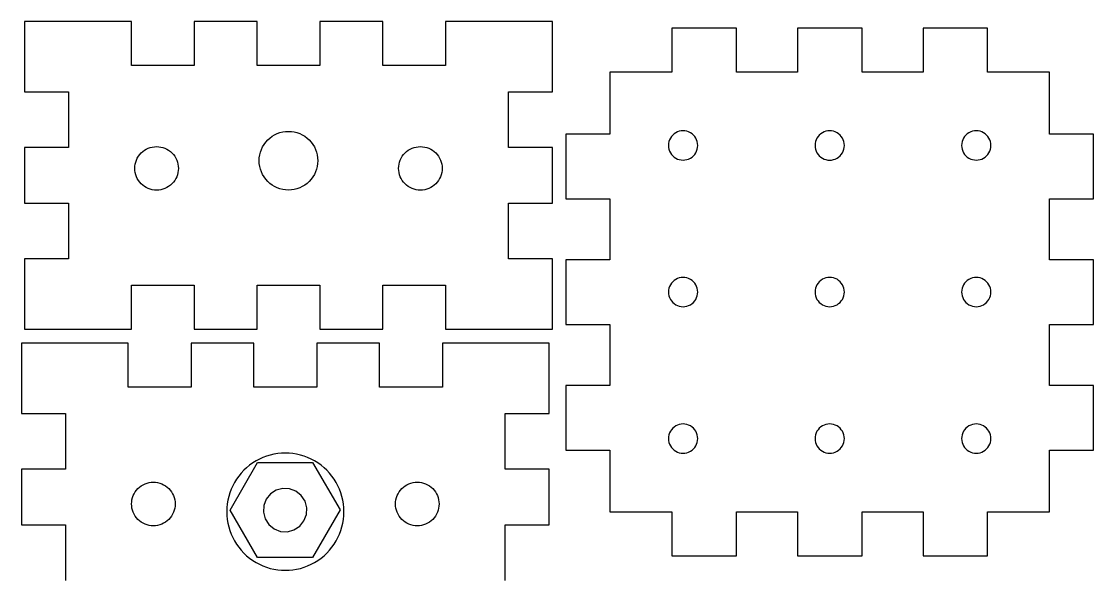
# Model space of a CAD drawing. Extents: x 67 to 159, y 20 to 129.
# Drawn here: x 68.1 to 159.2, y 82.2 to 129.2 of the extents above; entities that cross this region are included whole.
import ezdxf

# ---------------------------------------------------------------- set-up
doc = ezdxf.new("R2010")
doc.units = 0
doc.layers.add('Default', color=7, linetype='CONTINUOUS')

msp = doc.modelspace()

# ---------------------------------------------------------------- linework, layer by layer
at = {"layer": 'Default', "color": 7}
for points in [[(68.343754, 129.240403), (68.343754, 123.262696)], [(77.417046, 129.240403), (68.343754, 129.240403)], [(77.417046, 125.504336), (77.417046, 129.240403)], [(82.754328, 129.240403), (82.754328, 125.504336)], [(88.09154, 129.240403), (82.754328, 129.240403)], [(88.09154, 125.504336), (88.09154, 129.240403)], [(93.42878, 129.240403), (93.42878, 125.504336)], [(98.765994, 129.240403), (93.42878, 129.240403)], [(98.765994, 125.504336), (98.765994, 129.240403)], [(104.103279, 129.240403), (104.103279, 125.504336)], [(113.176568, 129.240403), (104.103279, 129.240403)], [(113.176568, 123.262696), (113.176568, 129.240403)], [(123.312761, 128.666767), (123.312761, 124.930697)], [(128.805714, 128.666767), (123.312761, 128.666767)], [(128.805714, 124.930697), (128.805714, 128.666767)], [(133.987261, 128.666767), (133.987261, 124.930697)], [(139.480171, 128.666767), (133.987261, 128.666767)], [(139.480171, 124.930697), (139.480171, 128.666767)], [(144.661712, 128.666767), (144.661712, 124.930697)], [(150.154665, 128.666767), (144.661712, 128.666767)], [(150.154665, 124.930697), (150.154665, 128.666767)], [(82.754328, 125.504336), (77.417046, 125.504336)], [(93.42878, 125.504336), (88.09154, 125.504336)], [(104.103279, 125.504336), (98.765994, 125.504336)], [(118.053375, 124.930697), (118.053375, 119.671311)], [(123.312761, 124.930697), (118.053375, 124.930697)], [(133.987261, 124.930697), (128.805714, 124.930697)], [(144.661712, 124.930697), (139.480171, 124.930697)], [(155.414051, 124.930697), (150.154665, 124.930697)], [(155.414051, 119.671311), (155.414051, 124.930697)], [(68.343754, 123.262696), (72.079823, 123.262696)], [(72.079823, 123.262696), (72.079823, 118.530343)], [(109.440499, 123.262696), (113.176568, 123.262696)], [(109.440499, 118.530343), (109.440499, 123.262696)], [(88.99896, 119.170717), (89.180065, 119.334854)], [(89.180065, 119.334854), (89.37639, 119.480498)], [(89.37639, 119.480498), (89.586048, 119.606154)], [(89.586048, 119.606154), (89.806996, 119.710639)], [(89.806996, 119.710639), (90.03714, 119.793019)], [(90.03714, 119.793019), (90.274246, 119.852362)], [(90.274246, 119.852362), (90.516026, 119.888227)], [(90.516026, 119.888224), (90.760163, 119.900247)], [(90.760163, 119.900247), (91.004288, 119.888224)], [(91.004288, 119.888227), (91.246067, 119.852362)], [(91.246067, 119.852362), (91.483171, 119.793019)], [(91.483171, 119.793019), (91.713314, 119.710639)], [(91.713314, 119.710639), (91.934263, 119.606154)], [(91.934263, 119.606154), (92.143921, 119.480498)], [(92.143921, 119.480498), (92.340251, 119.334854)], [(92.340251, 119.334854), (92.521351, 119.170717)], [(114.317306, 119.671311), (114.317306, 114.178358)], [(118.053375, 119.671311), (114.317306, 119.671311)], [(159.150121, 119.671311), (155.414051, 119.671311)], [(159.150121, 114.178358), (159.150121, 119.671311)], [(72.079823, 118.530343), (68.343754, 118.530343)], [(68.343754, 118.530343), (68.343754, 113.79799)], [(78.678715, 118.389415), (78.843038, 118.467128)], [(78.843038, 118.467128), (79.014215, 118.528399)], [(79.014215, 118.528399), (79.190556, 118.572547)], [(79.190556, 118.572533), (79.370385, 118.599259)], [(79.370385, 118.599231), (79.551958, 118.608149)], [(79.551958, 118.608149), (79.733531, 118.599231)], [(79.733531, 118.599259), (79.913361, 118.572533)], [(79.913361, 118.572547), (80.089702, 118.528399)], [(80.089702, 118.528399), (80.260878, 118.467128)], [(80.260878, 118.467128), (80.425202, 118.389415)], [(88.459035, 118.362666), (88.563548, 118.583655)], [(88.563548, 118.583655), (88.68921, 118.793309)], [(88.68921, 118.793309), (88.834803, 118.98964)], [(88.834803, 118.98964), (88.99896, 119.170717)], [(92.521351, 119.170717), (92.685508, 118.98964)], [(92.685508, 118.98964), (92.831106, 118.793309)], [(92.831106, 118.793309), (92.956771, 118.583655)], [(92.956771, 118.583655), (93.061276, 118.362666)], [(101.095121, 118.389415), (101.259447, 118.467128)], [(101.259447, 118.467128), (101.430621, 118.528399)], [(101.430621, 118.528399), (101.606962, 118.572547)], [(101.606962, 118.572533), (101.786791, 118.599259)], [(101.786791, 118.599231), (101.968364, 118.608149)], [(101.968364, 118.608149), (102.149937, 118.599231)], [(102.149937, 118.599259), (102.329767, 118.572533)], [(102.329767, 118.572547), (102.50611, 118.528399)], [(102.50611, 118.528399), (102.677284, 118.467128)], [(102.677284, 118.467128), (102.841608, 118.389415)], [(113.176568, 118.530343), (109.440499, 118.530343)], [(113.176568, 113.79799), (113.176568, 118.530343)], [(125.52551, 118.703919), (125.52551, 118.703919)], [(137.979068, 118.703919), (137.979068, 118.703919)], [(150.432629, 118.703919), (150.432629, 118.703919)], [(77.840467, 117.464616), (77.918239, 117.628939)], [(77.918239, 117.628939), (78.011702, 117.784859)], [(78.011702, 117.784859), (78.119985, 117.930878)], [(78.119985, 117.930878), (78.242029, 118.065563)], [(78.242029, 118.065563), (78.376779, 118.187669)], [(78.376779, 118.187669), (78.522795, 118.295952)], [(78.522795, 118.295952), (78.678715, 118.389415)], [(80.425202, 118.389415), (80.581121, 118.295952)], [(80.581121, 118.295952), (80.727137, 118.187669)], [(80.727137, 118.187669), (80.861825, 118.065563)], [(80.861825, 118.065563), (80.983931, 117.930878)], [(80.983931, 117.930878), (81.092214, 117.784859)], [(81.092214, 117.784859), (81.185678, 117.628939)], [(81.185678, 117.628939), (81.263388, 117.464616)], [(88.26945, 117.409534), (88.281444, 117.653685)], [(88.281441, 117.653685), (88.317309, 117.895408)], [(88.317309, 117.895408), (88.376694, 118.132525)], [(88.376694, 118.132525), (88.459035, 118.362666)], [(93.061276, 118.362666), (93.143622, 118.132525)], [(93.143622, 118.132525), (93.203008, 117.895408)], [(93.203008, 117.895408), (93.238875, 117.653685)], [(93.238878, 117.653685), (93.250872, 117.409534)], [(100.256873, 117.464616), (100.334645, 117.628939)], [(100.334645, 117.628939), (100.428108, 117.784859)], [(100.428108, 117.784859), (100.536391, 117.930878)], [(100.536391, 117.930878), (100.658438, 118.065563)], [(100.658438, 118.065563), (100.793185, 118.187669)], [(100.793185, 118.187669), (100.939204, 118.295952)], [(100.939204, 118.295952), (101.095121, 118.389415)], [(102.841608, 118.389415), (102.997527, 118.295952)], [(102.997527, 118.295952), (103.143546, 118.187669)], [(103.143546, 118.187669), (103.278231, 118.065563)], [(103.278231, 118.065563), (103.400337, 117.930878)], [(103.400337, 117.930878), (103.50862, 117.784859)], [(103.50862, 117.784859), (103.602086, 117.628939)], [(103.602086, 117.628939), (103.679796, 117.464616)], [(77.699505, 116.755696), (77.708423, 116.937269)], [(77.708423, 116.574123), (77.699505, 116.755696)], [(77.708395, 116.937269), (77.735122, 117.117098)], [(77.735107, 117.117098), (77.779255, 117.293442)], [(77.779255, 117.293442), (77.840467, 117.464616)], [(81.263388, 117.464616), (81.324661, 117.293442)], [(81.324661, 117.293442), (81.368809, 117.117098)], [(81.368823, 117.117098), (81.395521, 116.937269)], [(81.395521, 116.937269), (81.404439, 116.755696)], [(81.404439, 116.755696), (81.395521, 116.574123)], [(88.281444, 117.165381), (88.26945, 117.409534)], [(88.317309, 116.923596), (88.281441, 117.165381)], [(88.376694, 116.686543), (88.317309, 116.923596)], [(88.459035, 116.456399), (88.376694, 116.686543)], [(93.143622, 116.686543), (93.061276, 116.456399)], [(93.203008, 116.923596), (93.143622, 116.686543)], [(93.238875, 117.165381), (93.203008, 116.923596)], [(93.250872, 117.409534), (93.238878, 117.165381)], [(100.115908, 116.755696), (100.124798, 116.937269)], [(100.124798, 116.574123), (100.115908, 116.755696)], [(100.124801, 116.937269), (100.151527, 117.117098)], [(100.151516, 117.117098), (100.195664, 117.293442)], [(100.195664, 117.293442), (100.256873, 117.464616)], [(103.679796, 117.464616), (103.741067, 117.293442)], [(103.741067, 117.293442), (103.785215, 117.117098)], [(103.785201, 117.117098), (103.811927, 116.937269)], [(103.811927, 116.937269), (103.820817, 116.755696)], [(103.820817, 116.755696), (103.811927, 116.574123)], [(77.735122, 116.394293), (77.708395, 116.574123)], [(77.779255, 116.217953), (77.735107, 116.394293)], [(77.840467, 116.046776), (77.779255, 116.217953)], [(77.918239, 115.882452), (77.840467, 116.046776)], [(78.011702, 115.726533), (77.918239, 115.882452)], [(78.119985, 115.580517), (78.011702, 115.726533)], [(81.092214, 115.726533), (80.983931, 115.580517)], [(81.185678, 115.882452), (81.092214, 115.726533)], [(81.263388, 116.046776), (81.185678, 115.882452)], [(81.324661, 116.217953), (81.263388, 116.046776)], [(81.368809, 116.394293), (81.324661, 116.217953)], [(81.395521, 116.574123), (81.368823, 116.394293)], [(88.563548, 116.235411), (88.459035, 116.456399)], [(88.68921, 116.025756), (88.563548, 116.235411)], [(88.834803, 115.829426), (88.68921, 116.025756)], [(88.99896, 115.648352), (88.834803, 115.829426)], [(92.685508, 115.829426), (92.521351, 115.648352)], [(92.831106, 116.025756), (92.685508, 115.829426)], [(92.956771, 116.235411), (92.831106, 116.025756)], [(93.061276, 116.456399), (92.956771, 116.235411)], [(100.151527, 116.394293), (100.124801, 116.574123)], [(100.195664, 116.217953), (100.151516, 116.394293)], [(100.256873, 116.046776), (100.195664, 116.217953)], [(100.334645, 115.882452), (100.256873, 116.046776)], [(100.428108, 115.726533), (100.334645, 115.882452)], [(100.536391, 115.580517), (100.428108, 115.726533)], [(103.50862, 115.726533), (103.400337, 115.580517)], [(103.602086, 115.882452), (103.50862, 115.726533)], [(103.679796, 116.046776), (103.602086, 115.882452)], [(103.741067, 116.217953), (103.679796, 116.046776)], [(103.785215, 116.394293), (103.741067, 116.217953)], [(103.811927, 116.574123), (103.785201, 116.394293)], [(78.242029, 115.44577), (78.119985, 115.580517)], [(78.376779, 115.323723), (78.242029, 115.44577)], [(78.522795, 115.21544), (78.376779, 115.323723)], [(78.678715, 115.121976), (78.522795, 115.21544)], [(78.843038, 115.044204), (78.678715, 115.121976)], [(79.014215, 114.982993), (78.843038, 115.044204)], [(79.190556, 114.938845), (79.014215, 114.982993)], [(79.370385, 114.912133), (79.190556, 114.938859)], [(79.551958, 114.903243), (79.370385, 114.912133)], [(79.733531, 114.912133), (79.551958, 114.903243)], [(79.913361, 114.938859), (79.733531, 114.912133)], [(80.089702, 114.982993), (79.913361, 114.938845)], [(80.260878, 115.044204), (80.089702, 114.982993)], [(80.425202, 115.121976), (80.260878, 115.044204)], [(80.581121, 115.21544), (80.425202, 115.121976)], [(80.727137, 115.323723), (80.581121, 115.21544)], [(80.861825, 115.44577), (80.727137, 115.323723)], [(80.983931, 115.580517), (80.861825, 115.44577)], [(89.180065, 115.484152), (88.99896, 115.648352)], [(89.37639, 115.338568), (89.180065, 115.484152)], [(89.586048, 115.212914), (89.37639, 115.338568)], [(89.806996, 115.108427), (89.586048, 115.212914)], [(90.03714, 115.026046), (89.806996, 115.108427)], [(90.274246, 114.966706), (90.03714, 115.026046)], [(90.516026, 114.930839), (90.274246, 114.966706)], [(90.760163, 114.918822), (90.516026, 114.930844)], [(91.004288, 114.930844), (90.760163, 114.918822)], [(91.246067, 114.966706), (91.004288, 114.930839)], [(91.483171, 115.026046), (91.246067, 114.966706)], [(91.713314, 115.108427), (91.483171, 115.026046)], [(91.934263, 115.212914), (91.713314, 115.108427)], [(92.143921, 115.338568), (91.934263, 115.212914)], [(92.340251, 115.484152), (92.143921, 115.338568)], [(92.521351, 115.648352), (92.340251, 115.484152)], [(100.658438, 115.44577), (100.536391, 115.580517)], [(100.793185, 115.323723), (100.658438, 115.44577)], [(100.939204, 115.21544), (100.793185, 115.323723)], [(101.095121, 115.121976), (100.939204, 115.21544)], [(101.259447, 115.044204), (101.095121, 115.121976)], [(101.430621, 114.982993), (101.259447, 115.044204)], [(101.606962, 114.938845), (101.430621, 114.982993)], [(101.786791, 114.912133), (101.606962, 114.938859)], [(101.968364, 114.903243), (101.786791, 114.912133)], [(102.149937, 114.912133), (101.968364, 114.903243)], [(102.329767, 114.938859), (102.149937, 114.912133)], [(102.50611, 114.982993), (102.329767, 114.938845)], [(102.677284, 115.044204), (102.50611, 114.982993)], [(102.841608, 115.121976), (102.677284, 115.044204)], [(102.997527, 115.21544), (102.841608, 115.121976)], [(103.143546, 115.323723), (102.997527, 115.21544)], [(103.278231, 115.44577), (103.143546, 115.323723)], [(103.400337, 115.580517), (103.278231, 115.44577)], [(114.317306, 114.178358), (118.053375, 114.178358)], [(118.053375, 114.178358), (118.053375, 108.996817)], [(155.414051, 114.178358), (159.150121, 114.178358)], [(155.414051, 108.996812), (155.414051, 114.178358)], [(68.343754, 113.79799), (72.079823, 113.79799)], [(72.079823, 113.79799), (72.079823, 109.065637)], [(109.440499, 113.79799), (113.176568, 113.79799)], [(109.440499, 109.065637), (109.440499, 113.79799)], [(68.343754, 109.065637), (68.343754, 103.087928)], [(72.079823, 109.065637), (68.343754, 109.065637)], [(113.176568, 109.065637), (109.440499, 109.065637)], [(113.176568, 103.087928), (113.176568, 109.065637)], [(114.317306, 108.996817), (114.317306, 103.503907)], [(118.053375, 108.996817), (114.317306, 108.996817)], [(159.150121, 108.996812), (155.414051, 108.996812)], [(159.150121, 103.503901), (159.150121, 108.996812)], [(77.417046, 106.823997), (82.754328, 106.823997)], [(77.417046, 103.087928), (77.417046, 106.823997)], [(82.754328, 106.823997), (82.754328, 103.087928)], [(88.091543, 106.823997), (93.428782, 106.823997)], [(88.091545, 103.087928), (88.091543, 106.823997)], [(93.428782, 106.823997), (93.428785, 103.087928)], [(98.765994, 106.823997), (104.103279, 106.823997)], [(98.765994, 103.087928), (98.765994, 106.823997)], [(104.103279, 106.823997), (104.103279, 103.087928)], [(125.52551, 106.250361), (125.52551, 106.250361)], [(137.979068, 106.250361), (137.979068, 106.250361)], [(150.432629, 106.250361), (150.432629, 106.250361)], [(68.343754, 103.087928), (77.417046, 103.087928)], [(82.754328, 103.087928), (88.091545, 103.087928)], [(93.428785, 103.087928), (98.765994, 103.087928)], [(104.103279, 103.087928), (113.176568, 103.087928)], [(114.317306, 103.503907), (118.053375, 103.503907)], [(118.053375, 103.503907), (118.053375, 98.32236)], [(155.414051, 103.503901), (159.150121, 103.503901)], [(155.414051, 98.32236), (155.414051, 103.503901)], [(68.075914, 101.910536), (68.075914, 95.93283)], [(77.149206, 101.910536), (68.075914, 101.910536)], [(77.149206, 98.17447), (77.149206, 101.910536)], [(82.486489, 101.910536), (82.486489, 98.17447)], [(87.823698, 101.910536), (82.486489, 101.910536)], [(87.823698, 98.17447), (87.823698, 101.910536)], [(93.16094, 101.910536), (93.16094, 98.17447)], [(98.498155, 101.910536), (93.16094, 101.910536)], [(98.498155, 98.17447), (98.498155, 101.910536)], [(103.83544, 101.910536), (103.83544, 98.17447)], [(112.908729, 101.910536), (103.83544, 101.910536)], [(112.908729, 95.93283), (112.908729, 101.910536)], [(82.486489, 98.17447), (77.149206, 98.17447)], [(93.16094, 98.17447), (87.823698, 98.17447)], [(103.83544, 98.17447), (98.498155, 98.17447)], [(114.317306, 98.32236), (114.317306, 92.829407)], [(118.053375, 98.32236), (114.317306, 98.32236)], [(159.150121, 98.32236), (155.414051, 98.32236)], [(159.150121, 92.829407), (159.150121, 98.32236)], [(68.075914, 95.93283), (71.811983, 95.93283)], [(71.811983, 95.93283), (71.811983, 91.200477)], [(109.172663, 95.93283), (112.908729, 95.93283)], [(109.172663, 91.200477), (109.172663, 95.93283)], [(125.52551, 93.7968), (125.52551, 93.7968)], [(137.979068, 93.7968), (137.979068, 93.7968)], [(150.432629, 93.7968), (150.432629, 93.7968)], [(114.317306, 92.829407), (118.053375, 92.829407)], [(118.053375, 92.829407), (118.053375, 87.570021)], [(155.414051, 92.829407), (159.150121, 92.829407)], [(155.414051, 87.570021), (155.414051, 92.829407)], [(71.811983, 91.200477), (68.075914, 91.200477)], [(68.075914, 91.200477), (68.075914, 86.468115)], [(85.802385, 87.726572), (88.134887, 91.772405)], [(88.134887, 91.772414), (92.804976, 91.775321)], [(92.804976, 91.775329), (95.14255, 87.732386)], [(112.908729, 91.200477), (109.172663, 91.200477)], [(112.908729, 86.468115), (112.908729, 91.200477)], [(77.650399, 89.115896), (77.743863, 89.271795)], [(77.743863, 89.271795), (77.852146, 89.417817)], [(77.852146, 89.417817), (77.97419, 89.552578)], [(77.97419, 89.552578), (78.10894, 89.674611)], [(78.10894, 89.674611), (78.254956, 89.7829)], [(78.254956, 89.7829), (78.410875, 89.876372)], [(78.410875, 89.876372), (78.575199, 89.954124)], [(78.575199, 89.954124), (78.746375, 90.015338)], [(78.746375, 90.015338), (78.922716, 90.059506)], [(78.922716, 90.059393), (79.102545, 90.086204)], [(79.102545, 90.085978), (79.284119, 90.095009)], [(79.284119, 90.095009), (79.465692, 90.085978)], [(79.465692, 90.086204), (79.645521, 90.059393)], [(79.645521, 90.059506), (79.821865, 90.015338)], [(79.821865, 90.015338), (79.993038, 89.954124)], [(79.993038, 89.954124), (80.157362, 89.876372)], [(80.157362, 89.876372), (80.313282, 89.7829)], [(80.313282, 89.7829), (80.459298, 89.674611)], [(80.459298, 89.674611), (80.593986, 89.552578)], [(80.593986, 89.552578), (80.716092, 89.417817)], [(80.716092, 89.417817), (80.824375, 89.271795)], [(80.824375, 89.271795), (80.917838, 89.115896)], [(89.717967, 89.421204), (89.232065, 89.105228)], [(90.277665, 89.571572), (89.717967, 89.421204)], [(90.856506, 89.541571), (90.277665, 89.571572)], [(91.397703, 89.334223), (90.856506, 89.541571)], [(91.848339, 88.969761), (91.397703, 89.334223)], [(100.066805, 89.115896), (100.160269, 89.271795)], [(100.160269, 89.271795), (100.268555, 89.417817)], [(100.268555, 89.417817), (100.390599, 89.552578)], [(100.390599, 89.552578), (100.525346, 89.674611)], [(100.525346, 89.674611), (100.671365, 89.7829)], [(100.671365, 89.7829), (100.827281, 89.876372)], [(100.827281, 89.876372), (100.991608, 89.954124)], [(100.991608, 89.954124), (101.162781, 90.015338)], [(101.162781, 90.015338), (101.339122, 90.059506)], [(101.339122, 90.059393), (101.518954, 90.086204)], [(101.518954, 90.085978), (101.700525, 90.095009)], [(101.700525, 90.095009), (101.882098, 90.085978)], [(101.882098, 90.086204), (102.061927, 90.059393)], [(102.061927, 90.059506), (102.238271, 90.015338)], [(102.238271, 90.015338), (102.409444, 89.954124)], [(102.409444, 89.954124), (102.573768, 89.876372)], [(102.573768, 89.876372), (102.729688, 89.7829)], [(102.729688, 89.7829), (102.875707, 89.674611)], [(102.875707, 89.674611), (103.010391, 89.552578)], [(103.010391, 89.552578), (103.132498, 89.417817)], [(103.132498, 89.417817), (103.240781, 89.271795)], [(103.240781, 89.271795), (103.334247, 89.115896)], [(77.431638, 88.242644), (77.440556, 88.424225)], [(77.440556, 88.424225), (77.467254, 88.604057)], [(77.467268, 88.604057), (77.511416, 88.78039)], [(77.511416, 88.78039), (77.572627, 88.951558)], [(77.572627, 88.951558), (77.650399, 89.115896)], [(80.917838, 89.115896), (80.995548, 88.951558)], [(80.995548, 88.951558), (81.056821, 88.78039)], [(81.056821, 88.78039), (81.10097, 88.604057)], [(81.100955, 88.604057), (81.127682, 88.424225)], [(81.127654, 88.424225), (81.136572, 88.242644)], [(88.867615, 88.654575), (88.660249, 88.113386)], [(89.232065, 89.105228), (88.867615, 88.654575)], [(92.164335, 88.483859), (91.848339, 88.969761)], [(92.31466, 87.924156), (92.164335, 88.483859)], [(99.848072, 88.242644), (99.85699, 88.424225)], [(99.856965, 88.424225), (99.883691, 88.604057)], [(99.883677, 88.604057), (99.927825, 88.78039)], [(99.927825, 88.78039), (99.989033, 88.951558)], [(99.989033, 88.951558), (100.066805, 89.115896)], [(103.334247, 89.115896), (103.411957, 88.951558)], [(103.411957, 88.951558), (103.473227, 88.78039)], [(103.473227, 88.78039), (103.517375, 88.604057)], [(103.517361, 88.604057), (103.544088, 88.424225)], [(103.54406, 88.424225), (103.552978, 88.242644)], [(77.440556, 88.061062), (77.431638, 88.242644)], [(77.467254, 87.88123), (77.440556, 88.061062)], [(77.511416, 87.704897), (77.467268, 87.88123)], [(77.572627, 87.53373), (77.511416, 87.704897)], [(77.650399, 87.369392), (77.572627, 87.53373)], [(80.995548, 87.53373), (80.917838, 87.369392)], [(81.056821, 87.704897), (80.995548, 87.53373)], [(81.10097, 87.88123), (81.056821, 87.704897)], [(81.127682, 88.061062), (81.100955, 87.88123)], [(81.136572, 88.242644), (81.127654, 88.061062)], [(88.139967, 83.683598), (85.802394, 87.726572)], [(88.660249, 88.113386), (88.630292, 87.534576)], [(88.630292, 87.534576), (88.780617, 86.974845)], [(92.284702, 87.345318), (92.31466, 87.924156)], [(95.142558, 87.732386), (92.810056, 83.686533)], [(95.473746, 87.588961), (95.473746, 87.588961)], [(99.85699, 88.061062), (99.848072, 88.242644)], [(99.883691, 87.88123), (99.856965, 88.061062)], [(99.927825, 87.704897), (99.883677, 87.88123)], [(99.989033, 87.53373), (99.927825, 87.704897)], [(100.066805, 87.369392), (99.989033, 87.53373)], [(103.411957, 87.53373), (103.334247, 87.369392)], [(103.473227, 87.704897), (103.411957, 87.53373)], [(103.517375, 87.88123), (103.473227, 87.704897)], [(103.544088, 88.061062), (103.517361, 87.88123)], [(103.552978, 88.242644), (103.54406, 88.061062)], [(118.053375, 87.570021), (123.312761, 87.570021)], [(123.312761, 87.570021), (123.312761, 83.833952)], [(128.805714, 87.570021), (133.987255, 87.570021)], [(128.805714, 83.833952), (128.805714, 87.570021)], [(133.987255, 87.570021), (133.987255, 83.833952)], [(139.480166, 87.570021), (144.661712, 87.570021)], [(139.480166, 83.833952), (139.480166, 87.570021)], [(144.661712, 87.570021), (144.661712, 83.833952)], [(150.154665, 87.570021), (155.414051, 87.570021)], [(150.154665, 83.833952), (150.154665, 87.570021)], [(77.743863, 87.213492), (77.650399, 87.369392)], [(77.852146, 87.06747), (77.743863, 87.213492)], [(77.97419, 86.932766), (77.852146, 87.06747)], [(78.10894, 86.810676), (77.97419, 86.932766)], [(78.254956, 86.702388), (78.10894, 86.810676)], [(78.410875, 86.608916), (78.254956, 86.702388)], [(78.575199, 86.53122), (78.410875, 86.608916)], [(78.746375, 86.469949), (78.575199, 86.53122)], [(79.993038, 86.53122), (79.821865, 86.469949)], [(80.157362, 86.608916), (79.993038, 86.53122)], [(80.313282, 86.702388), (80.157362, 86.608916)], [(80.459298, 86.810676), (80.313282, 86.702388)], [(80.593986, 86.932766), (80.459298, 86.810676)], [(80.716092, 87.06747), (80.593986, 86.932766)], [(80.824375, 87.213492), (80.716092, 87.06747)], [(80.917838, 87.369392), (80.824375, 87.213492)], [(88.780617, 86.974845), (89.096616, 86.488943)], [(91.712886, 86.353476), (92.077337, 86.804129)], [(92.077337, 86.804129), (92.284702, 87.345318)], [(100.160269, 87.213492), (100.066805, 87.369392)], [(100.268555, 87.06747), (100.160269, 87.213492)], [(100.390599, 86.932766), (100.268555, 87.06747)], [(100.525346, 86.810676), (100.390599, 86.932766)], [(100.671365, 86.702388), (100.525346, 86.810676)], [(100.827281, 86.608916), (100.671365, 86.702388)], [(100.991608, 86.53122), (100.827281, 86.608916)], [(101.162781, 86.469949), (100.991608, 86.53122)], [(102.409444, 86.53122), (102.238271, 86.469949)], [(102.573768, 86.608916), (102.409444, 86.53122)], [(102.729688, 86.702388), (102.573768, 86.608916)], [(102.875707, 86.810676), (102.729688, 86.702388)], [(103.010391, 86.932766), (102.875707, 86.810676)], [(103.132498, 87.06747), (103.010391, 86.932766)], [(103.240781, 87.213492), (103.132498, 87.06747)], [(103.334247, 87.369392), (103.240781, 87.213492)], [(68.075914, 86.468115), (71.811983, 86.468115)], [(71.811983, 86.468115), (71.811983, 81.735785)], [(78.922716, 86.425782), (78.746375, 86.469949)], [(79.102545, 86.399083), (78.922716, 86.425895)], [(79.284119, 86.390278), (79.102545, 86.399309)], [(79.465692, 86.399309), (79.284119, 86.390278)], [(79.645521, 86.425895), (79.465692, 86.399083)], [(79.821865, 86.469949), (79.645521, 86.425782)], [(89.096616, 86.488943), (89.547248, 86.124509)], [(89.547248, 86.124509), (90.088446, 85.917133)], [(90.088446, 85.917133), (90.66729, 85.887161)], [(90.66729, 85.887161), (91.226987, 86.037529)], [(91.226987, 86.037529), (91.712886, 86.353476)], [(101.339122, 86.425782), (101.162781, 86.469949)], [(101.518954, 86.399083), (101.339122, 86.425895)], [(101.700525, 86.390278), (101.518954, 86.399309)], [(101.882098, 86.399309), (101.700525, 86.390278)], [(102.061927, 86.425895), (101.882098, 86.399083)], [(102.238271, 86.469949), (102.061927, 86.425782)], [(109.172663, 86.468115), (112.908729, 86.468115)], [(109.172663, 81.735785), (109.172663, 86.468115)], [(123.312761, 83.833952), (128.805714, 83.833952)], [(133.987255, 83.833952), (139.480166, 83.833952)], [(144.661712, 83.833952), (150.154665, 83.833952)], [(92.810056, 83.68642), (88.139967, 83.683598)]]:
    msp.add_lwpolyline(points, dxfattribs=at)
for points in [[(123.657476, 119.782429), (123.272161, 119.559967), (123.034798, 119.148841), (123.034798, 118.703919)], [(124.902832, 119.782429), (124.517517, 120.00489), (124.04279, 120.00489), (123.657476, 119.782429)], [(125.52551, 118.703919), (125.52551, 119.148841), (125.288147, 119.559967), (124.902832, 119.782429)], [(136.110551, 119.783826), (135.724991, 119.560992), (135.487759, 119.14924), (135.488358, 118.703919)], [(137.356875, 119.783826), (136.971315, 120.00666), (136.496112, 120.00666), (136.110551, 119.783826)], [(137.979068, 118.703919), (137.979668, 119.14924), (137.742436, 119.560992), (137.356875, 119.783826)], [(148.564594, 119.782429), (148.17928, 119.559967), (147.941916, 119.148842), (147.941916, 118.703919)], [(149.809951, 119.782429), (149.424636, 120.00489), (148.949909, 120.00489), (148.564594, 119.782429)], [(150.432629, 118.703919), (150.432629, 119.148842), (150.195265, 119.559967), (149.809951, 119.782429)], [(123.034798, 118.703919), (123.034798, 118.258996), (123.272161, 117.84787), (123.657476, 117.625408)], [(124.902832, 117.625408), (125.288147, 117.84787), (125.52551, 118.258996), (125.52551, 118.703919)], [(135.488358, 118.703919), (135.487759, 118.258597), (135.724991, 117.846845), (136.110551, 117.624011)], [(137.356875, 117.624011), (137.742436, 117.846845), (137.979668, 118.258597), (137.979068, 118.703919)], [(147.941916, 118.703919), (147.941916, 118.258996), (148.17928, 117.84787), (148.564594, 117.625408)], [(149.809951, 117.625408), (150.195265, 117.84787), (150.432629, 118.258996), (150.432629, 118.703919)], [(123.657476, 117.625408), (124.04279, 117.402947), (124.517517, 117.402947), (124.902832, 117.625408)], [(136.110551, 117.624011), (136.496112, 117.401177), (136.971315, 117.401177), (137.356875, 117.624011)], [(148.564594, 117.625408), (148.949909, 117.402947), (149.424636, 117.402947), (149.809951, 117.625408)], [(124.902832, 107.328871), (124.517517, 107.551332), (124.04279, 107.551332), (123.657476, 107.328871)], [(137.356875, 107.330268), (136.971315, 107.553102), (136.496112, 107.553102), (136.110551, 107.330268)], [(149.809951, 107.328871), (149.424636, 107.551332), (148.949909, 107.551332), (148.564594, 107.328871)], [(123.657476, 107.328871), (123.272161, 107.106409), (123.034798, 106.695284), (123.034798, 106.250361)], [(125.52551, 106.250361), (125.52551, 106.695284), (125.288147, 107.106409), (124.902832, 107.328871)], [(136.110551, 107.330268), (135.724991, 107.107434), (135.487759, 106.695682), (135.488358, 106.250361)], [(137.979068, 106.250361), (137.979668, 106.695682), (137.742436, 107.107434), (137.356875, 107.330268)], [(148.564594, 107.328871), (148.17928, 107.106409), (147.941916, 106.695284), (147.941916, 106.250361)], [(150.432629, 106.250361), (150.432629, 106.695284), (150.195265, 107.106409), (149.809951, 107.328871)], [(123.034798, 106.250361), (123.034798, 105.805438), (123.272161, 105.394312), (123.657476, 105.17185)], [(124.902832, 105.17185), (125.288147, 105.394312), (125.52551, 105.805438), (125.52551, 106.250361)], [(135.488358, 106.250361), (135.487759, 105.805039), (135.724991, 105.393288), (136.110551, 105.170453)], [(137.356875, 105.170453), (137.742436, 105.393288), (137.979668, 105.805039), (137.979068, 106.250361)], [(147.941916, 106.250361), (147.941916, 105.805438), (148.17928, 105.394312), (148.564594, 105.17185)], [(149.809951, 105.17185), (150.195265, 105.394312), (150.432629, 105.805438), (150.432629, 106.250361)], [(123.657476, 105.17185), (124.04279, 104.949389), (124.517517, 104.949389), (124.902832, 105.17185)], [(136.110551, 105.170453), (136.496112, 104.947619), (136.971315, 104.947619), (137.356875, 105.170453)], [(148.564594, 105.17185), (148.949909, 104.949389), (149.424636, 104.949389), (149.809951, 105.17185)], [(123.657476, 94.87531), (123.272161, 94.652849), (123.034798, 94.241723), (123.034798, 93.7968)], [(124.902832, 94.87531), (124.517517, 95.097772), (124.04279, 95.097772), (123.657476, 94.87531)], [(125.52551, 93.7968), (125.52551, 94.241723), (125.288147, 94.652849), (124.902832, 94.87531)], [(136.110551, 94.876707), (135.724991, 94.653873), (135.487759, 94.242122), (135.488358, 93.7968)], [(137.356875, 94.876707), (136.971315, 95.099541), (136.496112, 95.099541), (136.110551, 94.876707)], [(137.979068, 93.7968), (137.979668, 94.242122), (137.742436, 94.653873), (137.356875, 94.876707)], [(148.564594, 94.87531), (148.17928, 94.652849), (147.941916, 94.241723), (147.941916, 93.7968)], [(149.809951, 94.87531), (149.424636, 95.097772), (148.949909, 95.097772), (148.564594, 94.87531)], [(150.432629, 93.7968), (150.432629, 94.241723), (150.195265, 94.652849), (149.809951, 94.87531)], [(123.034798, 93.7968), (123.034798, 93.351877), (123.272161, 92.940751), (123.657476, 92.71829)], [(124.902832, 92.71829), (125.288147, 92.940751), (125.52551, 93.351877), (125.52551, 93.7968)], [(135.488358, 93.7968), (135.487759, 93.351478), (135.724991, 92.939727), (136.110551, 92.716893)], [(137.356875, 92.716893), (137.742436, 92.939727), (137.979668, 93.351478), (137.979068, 93.7968)], [(147.941916, 93.7968), (147.941916, 93.351877), (148.17928, 92.940751), (148.564594, 92.71829)], [(149.809951, 92.71829), (150.195265, 92.940751), (150.432629, 93.351877), (150.432629, 93.7968)], [(92.983034, 91.903), (91.441776, 92.792846), (89.542868, 92.792846), (88.00161, 91.903)], [(123.657476, 92.71829), (124.04279, 92.495828), (124.517517, 92.495828), (124.902832, 92.71829)], [(136.110551, 92.716893), (136.496112, 92.494058), (136.971315, 92.494058), (137.356875, 92.716893)], [(148.564594, 92.71829), (148.949909, 92.495828), (149.424636, 92.495828), (149.809951, 92.71829)], [(88.00161, 91.903), (86.460352, 91.013155), (85.510898, 89.368652), (85.510898, 87.588961)], [(95.473746, 87.588961), (95.473746, 89.368652), (94.524292, 91.013155), (92.983034, 91.903)], [(85.510898, 87.588961), (85.510898, 85.809269), (86.460352, 84.164767), (88.00161, 83.274921)], [(92.983034, 83.274921), (94.524292, 84.164767), (95.473746, 85.809269), (95.473746, 87.588961)], [(88.00161, 83.274921), (89.542868, 82.385075), (91.441776, 82.385075), (92.983034, 83.274921)]]:
    msp.add_open_spline(points, degree=3, dxfattribs=at)

doc.saveas('drawing.dxf')
